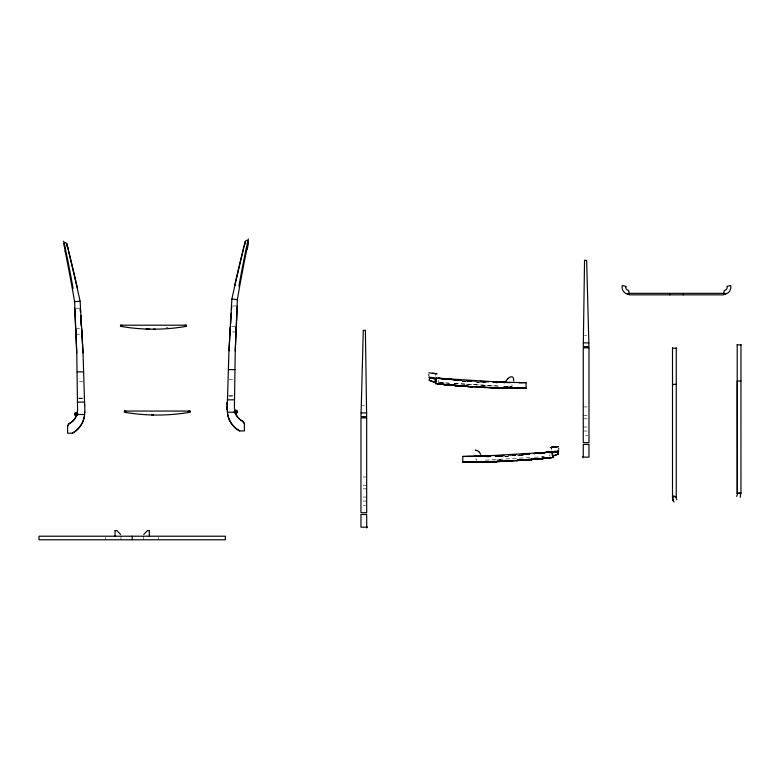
<?xml version="1.0" encoding="UTF-8"?>
<svg xmlns="http://www.w3.org/2000/svg" width="780" height="780" viewBox="0 0 780 780"><rect width="100%" height="100%" fill="white"/><g stroke="black" fill="none" stroke-linecap="round" stroke-linejoin="round"><path stroke-width="0.58" stroke-dasharray="3.9 2.92" d="M551.518 450.04L551.518 449.183M504.709 386.753L511.953 386.88L511.982 384.686M438.584 382.551L438.808 380.377M543.806 457.002L542.071 457.177M541.934 457.187L542.607 457.119M166.276 327.6L168.1 327.473M75.631 328.877L80.35 328.585M77.152 334.279L79.511 334.142M485.296 460.18L529.874 457.558M534.534 457.285L544.274 456.709M229.222 379.49L232.557 379.47M232.84 305.984L236.213 305.945M75.787 308.217L79.16 308.256M584.493 335.692L586.579 335.692M228.745 395.86L233.366 395.86M228.735 395.996L233.366 395.996M78.634 398.131L83.255 398.131M78.634 398.268L83.265 398.268M362.329 405.736L364.416 405.736M583.264 406.926L587.837 406.926M583.264 415.301L587.837 415.301M583.264 418.792L587.837 418.792M583.264 427.021L587.837 427.021M583.264 431.018L587.837 431.018M585.556 435.591L587.837 435.591M363.246 476.98L366.678 476.98M363.246 485.345L366.678 485.345M363.246 488.836L366.678 488.836M363.246 497.065L366.678 497.065M363.246 501.072L366.678 501.072M363.246 505.635L365.537 505.635M79.443 381.732L82.778 381.761M503.958 386.734L511.787 386.87L504.582 386.451M438.76 382.57L449.534 383.204M454.36 383.487L465.816 384.169M466.294 384.199L498.752 386.1M503.549 386.383L511.953 386.88M439.784 382.629L449.387 383.194M454.184 383.477L498.586 386.1M231.65 326.313L236.369 326.606M232.489 331.87L234.848 332.017M444.385 383.146L442.084 382.912M549.383 454.72L550.27 456.349M475.917 458.484L476.902 460.678M435.903 375.385L435.903 376.243M158.74 537.4L158.74 539.779M143.432 537.4L143.432 539.779M120.929 537.4L120.929 539.779M105.622 537.4L105.622 539.779M523.438 455.354A69.098 5.801 -3.6 0 1 517.062 455.793A195.146 47.668 -3.6 0 0 523.614 455.383M522.697 455.198A69.118 5.558 -3.6 0 1 514.556 455.754M508.433 456.115A69.118 5.558 -3.6 0 1 504.367 456.329M522.697 454.555A195.078 46.78 -3.6 0 1 516.331 454.974M508.462 456.349A195.146 47.668 -3.6 0 1 505.225 456.524M501.384 460.063A196.697 48.233 -3.6 0 1 497.055 460.239M500.877 459.859A69.664 5.626 -3.6 0 1 496.86 460.024M480.305 382.493A69.098 5.801 3.6 0 1 473.918 382.122M466.479 381.635A69.098 5.801 3.6 0 1 460.132 381.166M484.887 385.895A69.664 5.626 3.5 0 1 482.859 385.798M456.349 384.072A69.664 5.626 3.5 0 1 454.35 383.906M485.111 385.281A196.697 47.365 3.6 0 1 481.913 385.135M478.969 382.415A195.078 47.639 3.6 0 1 476.804 382.288M465.982 381.595A195.078 47.639 3.6 0 1 461.662 381.284M478.891 381.693A195.146 46.81 3.6 0 1 473.577 381.381M466.138 380.894A195.146 46.81 3.6 0 1 459.781 380.425"/><path stroke-width="1.17" d="M558.685 449.221L558.685 448.363M672.506 347.812L672.506 496.85L676.26 496.645L672.721 495.875L673.101 500.546M489.879 456.046L474.708 456.417L490.435 456.095L462.774 456.446L462.745 462.16L469.94 462.16M227.107 410.007L227.126 408.749M227.117 409.285L227.146 407.764L227.136 408.427M227.165 405.99L227.185 404.986M227.214 403.143L227.195 404.557L227.195 403.952M246.909 248.693A62.322 1.375 -79.6 0 0 239.694 286.202L237.354 299.618L235.228 350.902L234.409 408.223L235.248 412.659A15.493 15.493 -3.1 0 0 243.028 421.493L244.413 423.589L244.413 430.93L239.684 430.93A23.722 23.712 -3.1 0 1 227.594 414.014L227.272 409.598M227.272 409.315L227.292 407.794M227.302 407.628L227.311 406.614M227.341 404.586L227.36 403.065M227.204 403.748L227.224 402.431M227.263 409.724L227.37 402.451M439.003 378.534L443.323 378.729M84.737 411.996L84.406 416.286A23.722 23.712 3.1 0 1 72.316 433.202L67.587 433.202L67.587 425.86L68.971 423.764A15.493 15.493 3.1 0 0 76.752 414.931L77.59 410.494L76.771 353.174L74.646 301.889L72.296 288.493A62.322 1.375 79.6 0 0 65.091 250.965M227.36 403.123L228.959 350.707L231.874 299.032L234.907 285.373M236.359 326.742L236.028 332.085M231.718 305.984L231.494 309.572M235.228 350.902L237.344 305.945M230.129 331.793L230.412 327.113M228.959 350.707L230.461 326.303M230.617 323.915L231.28 313.111M476.921 461.819L466.469 462.169M247.816 243.994L247.591 242.814M435.094 382.473C435.25 372.947 437.59 385.418 432.998 381.683M435.932 383.711L436.546 378.027M435.308 382.502L429.175 380.299L429.517 378.154L433.514 378.612M625.774 287.02L625.882 286.328L622.342 285.548L622.089 286.718A6.874 6.874 0 0 0 628.368 294.138L629.197 294.099L628.67 290.452A3.178 3.178 0 0 1 625.774 287.02L625.882 286.523M246.646 249.844C247.728 249.405 250.097 236.33 245.261 241.429A59.143 1.131 -77.1 0 0 234.663 285.441M628.524 293.407L628.368 294.138L627.208 293.885M676.299 496.655L676.153 497.348A3.178 3.178 0 0 0 676.894 499.668M244.589 244.218L245.261 241.429M243.857 247.27L245.193 242.639M120.724 325.202L120.412 326.313C142.223 330.125 164.697 330.125 186.508 326.313L186.196 325.202L120.724 325.202L122.518 325.504M124.537 411.06L124.225 412.181C146.035 415.984 168.509 415.984 190.32 412.181L190.008 411.06L124.537 411.06L126.331 411.362M740.366 497.231L740.746 492.56L737.207 493.331L740.961 493.535L740.961 344.497M64.409 245.086L65.354 252.115M67.587 426.104L68.971 423.764A15.493 15.493 0 0 0 76.196 416.325M243.038 421.736L243.028 421.493A15.493 15.493 0 0 1 235.804 414.063M509.896 382.561L503.207 382.434L505.255 382.473C506.395 378.583 514.157 372.499 513.688 381.059M507.634 378.992L508.15 378.329M143.754 534.437L147.605 530.488L149.263 530.595M438.36 383.887L442.748 384.413M115.099 530.595L116.746 530.488L120.608 534.437M583.079 456.446L582.553 457.139L583.079 457.831M552.659 456.095L558.256 454.096L557.992 451.942L555.496 452.234M552.786 456.046L556.433 454.72M556.559 454.701L557.495 454.369M557.398 454.379L558.032 454.155M725.741 293.885L723.742 294.099L724.269 290.452A3.178 3.178 0 0 0 727.175 287.02L727.018 286.328L730.597 285.548L730.85 286.718A6.874 6.874 0 0 1 724.581 294.138L724.415 293.407M550.105 452.059L549.91 452.946M184.392 325.504L186.196 325.202M188.204 411.362L190.008 411.06M366.678 527.894L367.39 527.183L366.678 526.471M558.626 446.657L550.28 447.603M558.763 450.938L551.577 451.747L552.727 451.776M556.588 452.107L553.917 452.41M557.846 446.745L551.294 447.496L553.049 447.301M551.314 447.486L555.155 447.057M554.307 447.154L552.649 447.34M553.147 452.498L554.083 452.39M557.905 451.952L558.256 454.096M551.577 447.457L552.298 447.379M551.801 452.644L552.611 452.556M552.406 452.575L553.342 452.478M551.05 447.515L551.84 447.427M551.938 452.634L552.23 455.364M553.361 457.46L548.867 457.938M553.566 457.431L552.923 457.509L552.298 451.825M84.64 405.473L83.041 352.969L80.135 301.304L74.587 301.548M548.272 452.254L550.563 452.01M550.173 457.802L550.709 457.743M549.052 452.166L549.568 452.117M550.436 457.772L547.121 458.113L551.45 457.665L543.524 458.465M549.929 452.078L534.222 453.56M546.097 458.221L549.247 457.899L529.727 459.683L543.075 458.513M546.01 458.221L550.436 457.616M543.436 458.474L542.285 458.591L547.892 458.035L536.231 459.137M547.316 452.351L534.008 453.56M542.977 452.78L547.453 452.332L478.023 456.358M541.632 452.907L544.557 452.624L533.413 453.609M532.087 459.488L526.87 459.898L545.113 458.318L542.178 458.601L542.88 458.533M544.216 458.406L545.113 458.318M476.629 462.111L471.052 462.13M529.727 459.683L546.4 458.182M510.764 460.951L538.063 458.981L527.309 459.869M529.776 453.931L524.101 454.331M526.87 459.898L538.063 458.981M523.146 454.379L529.142 453.921M523.302 460.161L503.432 461.321M521.82 460.268L516.292 460.629L532.73 459.44L517.198 460.356M490.23 461.819L497.104 461.594L474.767 462.13L494.452 461.351M501.647 460.921L507.634 460.561M517.228 459.985L520.816 459.771M528.011 459.342L532.798 459.059M537.596 458.776L544.791 458.348M503.783 455.413L495.476 455.9L503.197 455.598M508.531 455.14L515.648 454.72M521.586 454.369L528.703 453.95M486.574 456.671L490.357 456.456M499.824 455.9L503.753 455.666M512.255 455.169L515.902 454.945M525.613 454.379L529.259 454.165M538.824 453.599L542.626 453.375M488.592 461.867L513.611 460.561M505.264 461.243L510.988 460.941M503.617 461.321L510.149 460.99M499.834 461.487L505.703 461.214L483.405 461.994M494.491 461.682L505.703 461.214M494.939 455.91L503.09 455.598M489.274 461.848L500.477 461.458M476.863 456.388L462.774 456.446M485.648 456.232L483.6 456.271L490.825 456.056M490.581 456.085L484.945 456.241M487.997 461.887L483.766 461.984L497.104 461.594M495.349 461.653L487.315 461.906L490.337 461.819M484.039 456.261L488.27 456.163M484.477 456.251L489.616 456.124M484.165 461.974L488.426 461.877M483.668 461.984L490.601 461.809L465.163 462.169L484.127 461.974L482.742 462.004M483.639 456.271L487.841 456.173M482.683 456.29L486.086 456.222M474.767 462.13L490.601 461.809M476.804 462.101L485.784 461.945M480.197 462.052L478.208 462.082M484.127 461.974L462.745 462.16L465.075 462.15M472.924 462.14L475.215 462.121M153.455 329.18L155.21 329.17M466.479 456.456L476.619 456.388M503.266 388.148L526.1 388.362L526.081 382.648L493.135 382.112M476.053 456.378L474.269 456.407L475.147 456.407M511.368 388.294L526.1 388.362L491.751 387.796L499.98 387.991M146.055 329.033L149.78 329.14M583.342 342.869L588.851 342.869M737.207 344.897L740.961 344.897M672.506 348.202L676.26 348.202M228.384 369.593L234.936 369.593M77.064 371.865L83.616 371.865M428.668 377.14L429.673 377.247M740.961 381.02L737.207 381.02L737.315 494.032A3.178 3.178 0 0 1 736.573 496.353M672.506 384.335L676.26 384.335M227.468 399.828L234.458 399.828M77.542 402.1L84.532 402.1M227.37 412.22L235.121 412.22M361.091 412.912L366.6 412.912M76.879 414.492L84.63 414.492M153.572 414.999L151.739 414.95M583.986 457.139L588.988 457.139L588.988 444.444L583.264 444.444L583.264 456.427M365.966 527.183L360.965 527.183L360.965 514.488L366.678 514.488L366.678 527.183M120.929 536.211L39 536.211L39 539.779L225.352 539.779L225.352 536.211L143.432 536.211M121.446 536.211L142.906 536.211M519.012 382.619L526.081 382.648M511.875 388.303L526.1 388.362M521.284 388.372L516.477 388.352M518.992 382.639L522.376 382.658M512.226 388.313L522.376 388.372M513.64 388.323L515.931 388.343M523.692 388.372L492.024 387.806M493.184 382.122L510.832 382.561M510.647 388.284L507.439 388.235M503.071 388.148L512.09 388.274M502.768 382.415L506.278 382.493M504.728 388.177L506.113 388.206M501.793 382.395L505.216 382.473L500.584 382.366M501.647 388.108L505.089 388.186M500.428 388.079L514.088 388.333M499.239 382.327L503.909 382.444L493.915 382.112M503.773 388.157L477.867 387.143M499.073 388.04L500.253 388.069M491.751 387.796L505.186 388.186L489.606 387.26M485.764 381.8L483.434 381.712L485.657 381.8M499.58 388.05L483.61 387.26M494.364 387.884L478.091 387.153M478.706 387.192L485.228 387.514M485.423 387.523L465.553 386.363M467.269 380.572L475.576 381.059M480.324 381.342L488.631 381.829M453.97 380.045L457.597 380.26M467.054 380.806L470.896 381.04M480.324 381.586L484.195 381.82M497.416 382.59L493.652 382.375L497.25 382.59M461.546 386.071L456.115 385.642L468.068 386.344M470.457 386.48L481.221 387.114M442.299 378.631L438.009 378.183L505.303 382.473M442.582 379.363L445.019 379.499M454.73 380.075L457.168 380.221M468.098 380.864L470.525 381.01M481.455 381.654L483.892 381.8M457.246 385.33L440.3 384.169M463.242 385.69L468.039 385.973M476.424 386.48L481.221 386.763M467.035 386.47L472.563 386.831L450.791 385.183L467.249 386.48M467.084 380.708L471.754 381.04M456.115 385.642L472.563 386.831M465.64 386.373L445.78 384.715M454.906 379.762L460.912 380.221M468.117 380.767L471.715 381.04M454.633 379.762L460.19 380.221M451.952 379.509L446.14 379.012L450.957 379.45M454.272 379.704L460.083 380.201M445.594 384.696L461.974 386.1L443.742 384.52L446.677 384.803M444.629 378.856L459.576 380.182L443.02 378.7M442.455 384.384L459.127 385.885L437.404 383.867L441.724 384.316M445.419 384.677L452.624 385.34M451.035 379.46L441.538 378.553M440.963 384.238L446.569 384.793M440.885 378.485L444.727 378.875M441.402 378.534L445.877 378.982M440.817 384.218L445.331 384.667M441.324 378.534L429.575 377.237M440.739 384.218L435.494 383.662M231.874 299.032L237.354 299.618M435.581 373.63L437.141 373.805M434.372 373.503L436.127 373.698L428.805 372.86M434.09 378.68L435.698 378.856M432.266 373.259L436.118 373.688M433.339 378.593L434.275 378.7M430.999 378.329L430.014 378.212M476.385 450.43L475.283 450.255L477.594 450.694L479.29 452.156M429.302 380.348L433.163 381.703M479.271 452.127L480.782 454.369M66.807 244.91L67.86 248.45M243.155 421.541L244.413 423.832M68.143 249.541L66.739 243.691L65.725 242.57L63.853 243.526L64.36 247.124M80.135 301.304L77.093 287.644A62.702 1.073 77.1 0 0 68.367 250.614M80.506 311.795L80.282 308.217L80.506 311.844M83.041 352.969L81.539 328.517L81.871 334.064M75.631 328.877L75.972 334.357M74.665 308.217L76.771 353.174M84.776 404.703L84.893 412.415M737.207 344.497L737.207 493.535M683.212 293.348L683.241 294.85M676.26 347.812L676.26 496.85M669.708 293.348L669.708 294.85M551.518 447.466L551.518 448.325M428.737 374.566L428.737 375.424M149.321 530.712L149.321 536.211M132.181 536.211L132.181 539.779M115.031 530.712L115.031 536.211M558.577 450.986A16.682 1.443 -9.6 0 1 557.827 451.103M84.406 416.286A23.712 23.712 0 0 1 72.316 433.202M63.648 241.195A58.724 2.087 79.8 0 1 73.106 288.424M66.836 243.653A59.143 1.131 77.1 0 1 77.337 287.713M76.84 415.633A1.511 1.511 0 0 1 76.46 415.74L76.06 415.75A1.511 1.511 0 0 1 74.831 413.702A1.511 1.511 0 0 1 77.132 413.039M239.684 430.93A23.712 23.712 0 0 1 227.594 414.014M238.894 286.153A58.724 2.087 -79.8 0 1 248.352 238.924M234.916 285.382A62.702 1.073 -77.1 0 1 243.633 248.342M236.71 410.806A1.511 1.511 0 0 1 235.94 413.478L235.541 413.478A1.511 1.511 0 0 1 235.16 413.361M235.219 410.582A1.511 1.511 0 0 1 236.369 410.602M674.066 502.047A6.874 6.874 0 0 1 672.467 497.035M227.155 406.594L227.146 407.608L227.155 406.594M584.551 260.344L583.284 346.603L588.949 346.603L586.648 260.344L584.551 260.344M363.295 330.389L360.994 416.647L366.659 416.647L365.391 330.389L363.295 330.389M550.846 451.981L546.546 452.429L550.846 451.981M76.469 415.486L76.079 415.496A1.511 1.511 0 0 1 74.958 413.215A1.511 1.511 0 0 1 77.503 413.166A1.511 1.511 0 0 1 76.469 415.496M723.742 293.348L629.197 293.348L629.197 294.85L723.742 294.85L723.742 293.348M588.988 347.831L583.264 347.831L583.264 442.669L588.988 442.669L588.988 347.831M366.678 417.875L360.965 417.875L360.965 512.713L366.678 512.713L366.678 417.875M235.921 413.224L235.531 413.215A1.511 1.511 0 0 1 234.497 410.894A1.511 1.511 0 0 1 237.042 410.943A1.511 1.511 0 0 1 235.921 413.224M461.341 380.221L456.592 379.948L461.253 380.279M81.383 326.128L80.72 315.383L81.393 326.186"/></g></svg>
